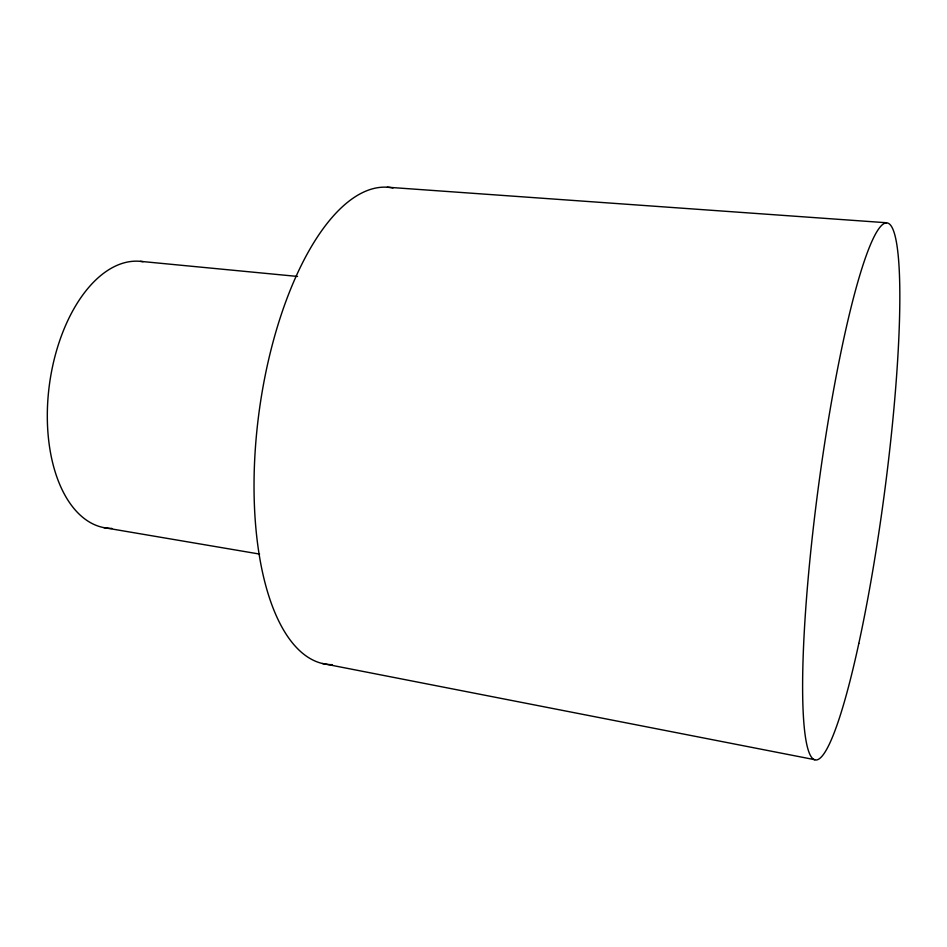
<?xml version="1.0" encoding="UTF-8"?>
<svg xmlns="http://www.w3.org/2000/svg" width="947" height="947" viewBox="0 0 947 947"><rect width="100%" height="100%" fill="white"/><g stroke="black" fill="none" stroke-linecap="round" stroke-linejoin="round"><path stroke-width="1.42" d="M387.287 187.21L886.499 222.746M140.428 261.348L297.524 276.441M103.839 527.609L259.596 554.078M322.406 663.48L814.657 759.672M332.444 664.664A240.502 100.311 -82.4 0 1 258.567 415.899A240.502 100.311 -82.4 0 1 393.029 187.98M111.888 528.414A134.438 75.417 -82.4 0 1 48.924 388.542A134.438 75.417 -82.4 0 1 143.104 261.703M858.822 643.415A270.913 33.145 -82.4 0 0 888.795 223.563A270.913 33.145 -82.4 0 0 805.861 607.003A270.913 33.145 -82.4 0 0 858.822 643.415"/></g></svg>
